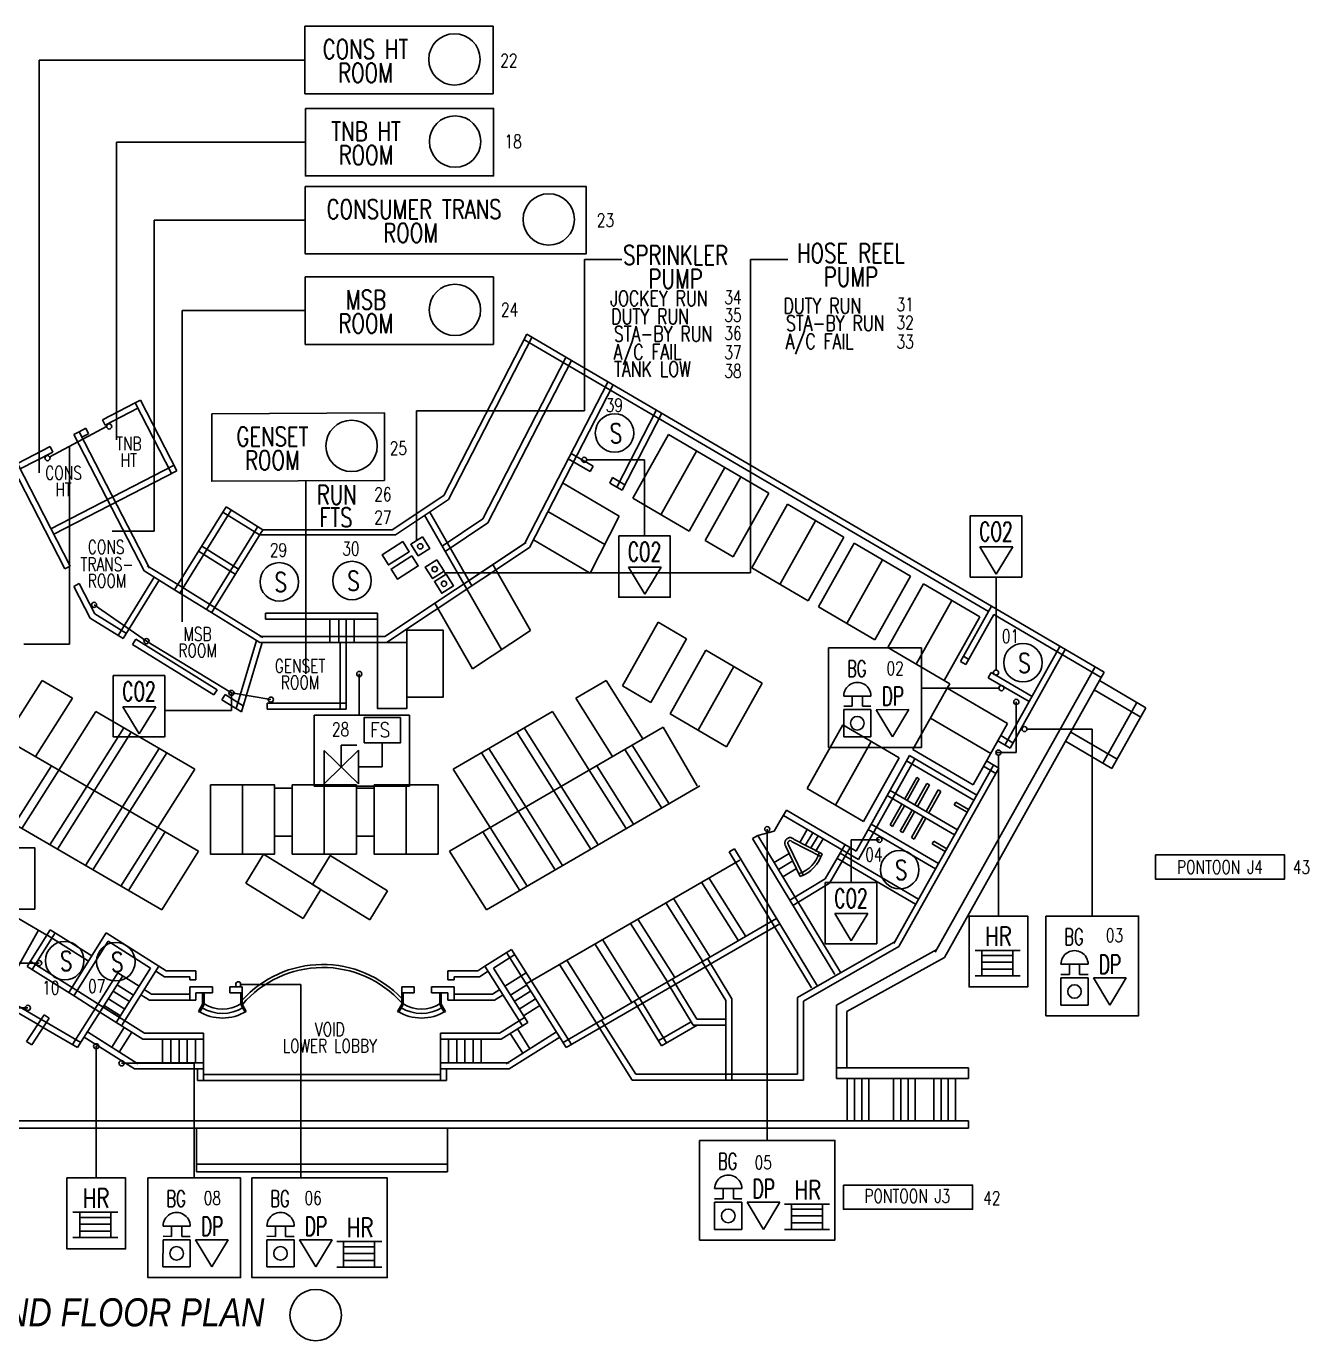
# Model space of a CAD drawing. Extents: x -2888 to 8486, y -2377 to 1555.
# Drawn here: x 6242.1 to 6391.9, y -12.5 to 141 of the extents above; entities that cross this region are included whole.
import ezdxf
from ezdxf.enums import TextEntityAlignment as Align

# ---------------------------------------------------------------- set-up
doc = ezdxf.new("R2010")
doc.units = 0
doc.layers.get('0').update_dxf_attribs({"linetype": 'CONTINUOUS'})
for name, color, linetype in [('BUILD', 8, 'CONTINUOUS'), ('FAPOINT', 1, 'CONTINUOUS'), ('FF_GRID_LINE', 8, 'CONTINUOUS'), ('MIMIC_SIZE', 7, 'CONTINUOUS'), ('TEXT', 8, 'CONTINUOUS')]:
    doc.layers.add(name, color=color, linetype=linetype)
doc.styles.add('ARIAL_NARROW_ITALIC', font='ARIALNI.TTF')
doc.styles.add('BADAI', font='romans.shx', dxfattribs={"width": 0.65})
doc.styles.add('PLOT02__REVB$0$NARROW', font='SIMPLEX', dxfattribs={"width": 0.75})
doc.styles.add('ROMANS', font='ROMANS.SHX', dxfattribs={"width": 0.8})

msp = doc.modelspace()

# ---------------------------------------------------------------- linework, layer by layer
at = {"color": 1}
for p, q in [((6353.484, 80.207), (6357.302, 80.217)), ((6355.389, 77.031), (6353.484, 80.207)), ((6357.302, 80.217), (6355.389, 77.031)), ((6312.424, 77.848), (6316.242, 77.858)), ((6314.33, 74.672), (6312.424, 77.848)), ((6316.242, 77.858), (6314.33, 74.672)), ((6253.367, 61.535), (6257.185, 61.546)), ((6255.273, 58.359), (6253.367, 61.535)), ((6257.185, 61.546), (6255.273, 58.359)), ((6338.559, 61.598), (6337.564, 61.599)), ((6340.747, 62.788), (6337.566, 62.792)), ((6338.56, 62.791), (6338.559, 61.598)), ((6339.753, 62.789), (6339.752, 61.596)), ((6340.746, 61.595), (6339.752, 61.596)), ((6337.561, 58.019), (6337.564, 61.201)), ((6337.564, 61.201), (6340.746, 61.198)), ((6340.746, 61.198), (6340.742, 58.016)), ((6341.358, 61.196), (6345.176, 61.206)), ((6343.264, 58.019), (6341.358, 61.196)), ((6345.176, 61.206), (6343.264, 58.019)), ((6278.868, 57.058), (6280.666, 57.058)), ((6278.868, 54.496), (6278.868, 57.058)), ((6283.656, 54.505), (6283.656, 57.321)), ((6276.879, 52.541), (6280.866, 56.461)), ((6280.866, 52.541), (6276.879, 56.441)), ((6276.879, 56.441), (6276.879, 52.541)), ((6280.866, 56.461), (6280.866, 52.541)), ((6280.866, 54.505), (6283.656, 54.505)), ((6336.545, 37.368), (6340.363, 37.378)), ((6338.45, 34.192), (6336.545, 37.368)), ((6340.363, 37.378), (6338.45, 34.192)), ((6366.118, 31.453), (6362.936, 31.456)), ((6363.931, 31.455), (6363.929, 30.262)), ((6365.124, 31.454), (6365.122, 30.261)), ((6362.931, 26.684), (6362.935, 29.865)), ((6363.929, 30.262), (6362.935, 30.263)), ((6362.935, 29.865), (6366.116, 29.862)), ((6366.117, 30.26), (6365.122, 30.261)), ((6366.116, 29.862), (6366.113, 26.68)), ((6366.729, 29.86), (6370.546, 29.87)), ((6368.634, 26.684), (6366.729, 29.86)), ((6370.546, 29.87), (6368.634, 26.684)), ((6325.666, 5.239), (6322.485, 5.243)), ((6323.479, 5.242), (6323.478, 4.049)), ((6324.672, 5.24), (6324.671, 4.047)), ((6322.48, 0.471), (6322.483, 3.652)), ((6323.478, 4.049), (6322.483, 4.05)), ((6322.483, 3.652), (6325.664, 3.649)), ((6325.665, 4.046), (6324.671, 4.047)), ((6325.664, 3.649), (6325.661, 0.467)), ((6326.277, 3.647), (6330.095, 3.657)), ((6328.182, 0.471), (6326.277, 3.647)), ((6330.095, 3.657), (6328.182, 0.471)), ((6261.226, 0.86), (6258.044, 0.864)), ((6259.039, 0.863), (6259.037, -0.331)), ((6260.232, 0.861), (6260.231, -0.332)), ((6273.361, 0.86), (6270.179, 0.864)), ((6271.173, 0.863), (6271.172, -0.331)), ((6272.366, 0.861), (6272.365, -0.332)), ((6258.039, -3.909), (6258.043, -0.727)), ((6259.037, -0.331), (6258.043, -0.329)), ((6258.043, -0.727), (6261.224, -0.731)), ((6261.225, -0.333), (6260.231, -0.332)), ((6261.224, -0.731), (6261.221, -3.912)), ((6261.837, -0.732), (6265.655, -0.722)), ((6263.742, -3.909), (6261.837, -0.732)), ((6265.655, -0.722), (6263.742, -3.909)), ((6270.174, -3.909), (6270.178, -0.727)), ((6271.172, -0.331), (6270.178, -0.329)), ((6270.178, -0.727), (6273.359, -0.731)), ((6273.359, -0.333), (6272.365, -0.332)), ((6273.359, -0.731), (6273.356, -3.912)), ((6273.971, -0.732), (6277.789, -0.722)), ((6275.877, -3.909), (6273.971, -0.732)), ((6277.789, -0.722), (6275.877, -3.909))]:
    msp.add_line(p, q, dxfattribs=at)
for points in [[(6335.806, 68.42), (6346.633, 68.42), (6346.633, 56.78), (6335.806, 56.78)], [(6275.72, 60.554), (6286.835, 60.554), (6286.835, 52.27), (6275.72, 52.27)], [(6281.528, 57.321), (6281.528, 60.268), (6285.783, 60.268), (6285.783, 57.321)], [(6352.213, 37.085), (6359.071, 37.085), (6359.071, 28.801), (6352.213, 28.801)], [(6361.177, 37.085), (6372.003, 37.085), (6372.003, 25.444), (6361.177, 25.444)], [(6320.725, 10.872), (6336.546, 10.872), (6336.546, -0.769), (6320.725, -0.769)], [(6246.809, 6.492), (6253.666, 6.492), (6253.666, -1.792), (6246.809, -1.792)], [(6256.285, 6.492), (6267.111, 6.492), (6267.111, -5.148), (6256.285, -5.148)], [(6268.419, 6.492), (6284.24, 6.492), (6284.24, -5.148), (6268.419, -5.148)]]:
    msp.add_lwpolyline(points, close=True, dxfattribs=at)
at = {"color": 1, "linetype": 'BYBLOCK'}
for centre, radius in [((6292.088, 137.168), 3), ((6292.156, 127.566), 3), ((6303.109, 118.462), 3), ((6292.135, 107.892), 3), ((6310.794, 93.515), 2.25), ((6251.753, 94.283), 0.299), ((6280.075, 92.006), 3), ((6244.549, 90.576), 0.299), ((6307.249, 90.382), 0.299), ((6271.626, 76.123), 2.25), ((6280.121, 76.277), 2.25), ((6249.984, 73.446), 0.299), ((6256.111, 69.203), 0.299), ((6358.501, 66.688), 2.25), ((6280.973, 65.364), 0.299), ((6355.355, 65.522), 0.299), ((6266.039, 63.149), 0.299), ((6355.981, 63.712), 0.299), ((6270.645, 62.372), 0.299), ((6357.729, 62.107), 0.299), ((6358.682, 58.933), 0.299), ((6355.642, 56.178), 0.299), ((6328.635, 47.238), 0.299), ((6341.727, 45.996), 0.299), ((6344.106, 42.504), 2.25), ((6246.557, 31.87), 2.25), ((6252.528, 31.749), 2.25), ((6243.573, 31.586), 0.299), ((6266.831, 29.108), 0.299), ((6242.254, 26.357), 0.299), ((6250.237, 21.874), 0.299), ((6253.196, 19.882), 0.299), ((6275.877, -9.524), 3)]:
    msp.add_circle(centre, radius, dxfattribs=at)
at = {"color": 1}
for centre in [(6339.153, 59.609), (6364.524, 28.273), (6324.072, 2.06), (6259.632, -2.32), (6271.767, -2.32)]:
    msp.add_circle(centre, 0.795, dxfattribs=at)
for centre in [(6339.157, 62.79), (6364.527, 31.454), (6324.075, 5.241), (6259.635, 0.862), (6271.77, 0.862)]:
    msp.add_arc(centre, 1.591, 359.93967, 179.93967, dxfattribs=at)
at = {"layer": 'FAPOINT', "color": 1, "linetype": 'BYBLOCK'}
for p, q in [((6352.929, 33.078), (6358.187, 33.078)), ((6353.711, 30.107), (6353.711, 33.078)), ((6353.711, 32.468), (6357.337, 32.468)), ((6357.337, 30.107), (6357.337, 33.078)), ((6353.711, 31.702), (6357.337, 31.702)), ((6353.711, 30.874), (6357.337, 30.874)), ((6352.929, 30.107), (6358.187, 30.107)), ((6330.665, 3.436), (6335.923, 3.436)), ((6331.448, 0.466), (6331.448, 3.436)), ((6335.073, 0.466), (6335.073, 3.436)), ((6247.524, 2.485), (6252.782, 2.485)), ((6248.306, -0.485), (6248.306, 2.485)), ((6248.306, 1.876), (6251.932, 1.876)), ((6251.932, -0.485), (6251.932, 2.485)), ((6331.448, 2.827), (6335.073, 2.827)), ((6331.448, 2.061), (6335.073, 2.061)), ((6248.306, 1.11), (6251.932, 1.11)), ((6248.306, 0.281), (6251.932, 0.281)), ((6330.665, 0.466), (6335.923, 0.466)), ((6331.448, 1.232), (6335.073, 1.232)), ((6247.524, -0.485), (6252.782, -0.485)), ((6278.36, -0.943), (6283.618, -0.943)), ((6279.142, -3.913), (6279.142, -0.943)), ((6282.768, -3.913), (6282.768, -0.943)), ((6279.142, -1.552), (6282.768, -1.552)), ((6279.142, -2.318), (6282.768, -2.318)), ((6278.36, -3.913), (6283.618, -3.913)), ((6279.142, -3.147), (6282.768, -3.147))]:
    msp.add_line(p, q, dxfattribs=at)
at = {"layer": 'FF_GRID_LINE', "color": 1}
for p, q in [((6340.742, 58.016), (6337.561, 58.019)), ((6366.113, 26.68), (6362.931, 26.684)), ((6325.661, 0.467), (6322.48, 0.471)), ((6261.221, -3.912), (6258.039, -3.909)), ((6273.356, -3.912), (6270.174, -3.909))]:
    msp.add_line(p, q, dxfattribs=at)
at = {"layer": 'MIMIC_SIZE', "color": 1}
for p, q in [((6243.576, 137.091), (6243.576, 88.853)), ((6243.576, 137.091), (6274.613, 137.091)), ((6252.601, 127.49), (6252.601, 92.719)), ((6252.601, 127.49), (6274.68, 127.49)), ((6257.008, 82.037), (6257.008, 118.385)), ((6257.008, 118.385), (6274.659, 118.385)), ((6307.28, 96.098), (6307.28, 113.787)), ((6307.28, 113.787), (6311.633, 113.787)), ((6326.687, 77.18), (6326.687, 113.787)), ((6326.687, 113.787), (6331.04, 113.787)), ((6260.262, 71.468), (6260.262, 107.816)), ((6260.262, 107.816), (6274.659, 107.816)), ((6287.666, 80.954), (6287.666, 96.098)), ((6287.666, 96.098), (6307.28, 96.098)), ((6251.454, 94.283), (6244.812, 90.717)), ((6247.122, 91.957), (6247.122, 68.854)), ((6307.548, 90.382), (6314.295, 90.382)), ((6314.295, 81.496), (6314.295, 90.382)), ((6274.731, 65.378), (6274.731, 87.887)), ((6257.008, 82.037), (6252.097, 82.037)), ((6326.687, 77.18), (6290.886, 77.18)), ((6355.355, 65.821), (6355.355, 76.69)), ((6256.111, 69.203), (6249.984, 73.446)), ((6266.039, 63.149), (6256.111, 69.203)), ((6247.122, 68.854), (6241.784, 68.854)), ((6280.973, 65.364), (6280.973, 60.554)), ((6270.645, 62.372), (6266.039, 63.149)), ((6266.039, 63.149), (6266.039, 61.086)), ((6355.682, 63.712), (6346.633, 63.712)), ((6357.729, 62.107), (6357.729, 56.178)), ((6266.039, 61.086), (6258.243, 61.086)), ((6358.981, 58.933), (6366.59, 58.933)), ((6366.59, 58.933), (6366.59, 37.085)), ((6357.729, 56.178), (6355.39, 56.178)), ((6355.642, 55.879), (6355.642, 37.085)), ((6328.635, 47.238), (6328.635, 10.872)), ((6341.727, 45.996), (6338.416, 45.996)), ((6338.416, 45.996), (6338.416, 41.016)), ((6243.573, 31.586), (6240.056, 31.586)), ((6267.13, 29.108), (6274.16, 29.108)), ((6274.16, 29.108), (6274.16, 6.492)), ((6242.254, 26.357), (6235.606, 26.357)), ((6250.237, 21.874), (6250.237, 6.492)), ((6253.196, 19.882), (6261.698, 19.882)), ((6261.698, 19.939), (6261.698, 6.492))]:
    msp.add_line(p, q, dxfattribs=at)
at = {"layer": 'MIMIC_SIZE', "color": 0}
for p, q in [((6300.527, 105.057), (6290.835, 86.223)), ((6301.156, 104.734), (6291.38, 85.736)), ((6354.476, 72.662), (6300.202, 104.427)), ((6305.746, 102.003), (6300.527, 105.057)), ((6305.117, 102.327), (6295.424, 83.492)), ((6305.746, 102.003), (6295.97, 83.005)), ((6354.833, 73.273), (6305.746, 102.003)), ((6309.997, 99.47), (6300.305, 80.636)), ((6310.626, 99.146), (6300.85, 80.149)), ((6250.967, 95.066), (6254.791, 97.034)), ((6254.791, 97.034), (6255.42, 97.358)), ((6259.033, 88.791), (6254.791, 97.034)), ((6259.662, 89.115), (6255.42, 97.358)), ((6255.115, 96.405), (6251.29, 94.437)), ((6315.667, 96.152), (6311.055, 87.189)), ((6316.297, 95.828), (6311.667, 86.831)), ((6247.624, 93.346), (6248.254, 93.67)), ((6248.254, 93.67), (6249.025, 94.067)), ((6256.451, 77.741), (6248.254, 93.67)), ((6249.025, 94.067), (6249.349, 93.437)), ((6250.967, 95.066), (6251.29, 94.437)), ((6255.822, 77.417), (6247.624, 93.346)), ((6249.349, 93.437), (6248.578, 93.04)), ((6312.918, 85.901), (6317.083, 93.339)), ((6323.663, 89.488), (6317.083, 93.339)), ((6241.033, 89.954), (6244.857, 91.922)), ((6245.181, 91.293), (6241.357, 89.324)), ((6244.857, 91.922), (6245.181, 91.293)), ((6308.283, 89.631), (6305.709, 91.138)), ((6316.208, 83.976), (6320.373, 91.413)), ((6246.567, 77.654), (6240.404, 89.63)), ((6247.196, 77.978), (6241.033, 89.954)), ((6244.951, 82.34), (6259.338, 89.744)), ((6245.275, 81.711), (6259.662, 89.115)), ((6307.958, 89.001), (6305.385, 90.507)), ((6308.283, 89.631), (6307.958, 89.001)), ((6319.498, 82.05), (6323.663, 89.488)), ((6328.818, 86.471), (6323.663, 89.488)), ((6311.35, 83.808), (6304.728, 87.684)), ((6310.55, 88.305), (6310.225, 87.674)), ((6311.667, 86.831), (6310.225, 87.674)), ((6311.991, 87.461), (6310.55, 88.305)), ((6321.363, 80.958), (6325.528, 88.396)), ((6290.835, 86.223), (6284.813, 82.211)), ((6324.653, 79.033), (6328.818, 86.471)), ((6265.408, 84.886), (6259.399, 75.198)), ((6266.01, 84.513), (6260.001, 74.825)), ((6269.72, 82.211), (6265.408, 84.886)), ((6291.38, 85.736), (6285.205, 81.622)), ((6319.498, 82.05), (6312.918, 85.901)), ((6326.826, 77.761), (6330.991, 85.199)), ((6337.571, 81.348), (6330.991, 85.199)), ((6269.327, 81.622), (6265.035, 84.284)), ((6288.58, 83.929), (6293.525, 75.268)), ((6289.195, 84.28), (6294.115, 75.661)), ((6295.424, 83.492), (6290.647, 80.309)), ((6295.97, 83.005), (6290.999, 79.693)), ((6309.639, 80.482), (6303.016, 84.358)), ((6311.35, 83.808), (6307.928, 77.156)), ((6330.116, 75.835), (6334.281, 83.273)), ((6269.119, 82.584), (6263.11, 72.897)), ((6269.72, 82.211), (6263.711, 72.524)), ((6285.205, 81.622), (6269.327, 81.622)), ((6284.813, 82.211), (6269.72, 82.211)), ((6266.878, 77.629), (6262.566, 80.304)), ((6300.458, 80.738), (6283.944, 69.735)), ((6300.85, 80.149), (6284.158, 69.027)), ((6300.305, 80.636), (6293.763, 76.277)), ((6307.928, 77.156), (6301.305, 81.032)), ((6324.653, 79.033), (6321.363, 80.958)), ((6333.406, 73.91), (6337.571, 81.348)), ((6334.632, 73.192), (6338.797, 80.63)), ((6345.377, 76.779), (6338.797, 80.63)), ((6266.485, 77.04), (6262.193, 79.702)), ((6337.922, 71.267), (6342.087, 78.705)), ((6246.567, 77.654), (6247.196, 77.978)), ((6259.399, 75.198), (6255.822, 77.417)), ((6259.772, 75.8), (6256.195, 78.019)), ((6296.569, 78.146), (6300.957, 70.458)), ((6333.406, 73.91), (6326.826, 77.761)), ((6341.212, 69.341), (6345.377, 76.779)), ((6247.623, 75.602), (6248.252, 75.926)), ((6249.531, 71.894), (6247.623, 75.602)), ((6250.071, 72.392), (6248.252, 75.926)), ((6257.009, 76.681), (6252.787, 69.874)), ((6257.61, 76.308), (6253.388, 69.501)), ((6264.084, 73.125), (6259.772, 75.8)), ((6293.19, 75.895), (6297.578, 68.207)), ((6342.728, 68.454), (6346.894, 75.892)), ((6353.474, 72.04), (6346.894, 75.892)), ((6263.691, 72.536), (6259.399, 75.198)), ((6346.018, 66.528), (6350.184, 73.966)), ((6250.071, 72.392), (6253.761, 70.103)), ((6263.691, 72.536), (6269.347, 69.027)), ((6264.064, 73.137), (6269.72, 69.629)), ((6270.013, 72.472), (6283.084, 72.472)), ((6270.013, 72.472), (6270.013, 71.764)), ((6283.084, 72.472), (6283.084, 69.027)), ((6289.811, 73.644), (6294.199, 65.956)), ((6341.212, 69.341), (6334.632, 73.192)), ((6351.217, 66.816), (6354.833, 73.273)), ((6351.828, 66.459), (6355.098, 72.298)), ((6354.833, 73.273), (6367.997, 65.569)), ((6355.098, 72.298), (6367.651, 64.951)), ((6249.531, 71.894), (6253.388, 69.501)), ((6270.013, 71.764), (6283.084, 71.764)), ((6277.535, 71.764), (6277.535, 69.027)), ((6278.581, 71.764), (6278.581, 69.027)), ((6279.426, 71.764), (6279.426, 69.027)), ((6280.372, 71.764), (6280.372, 69.027)), ((6311.736, 63.967), (6315.901, 71.405)), ((6319.191, 69.479), (6315.901, 71.405)), ((6349.308, 64.603), (6353.474, 72.04)), ((6254.856, 69.423), (6254.483, 68.822)), ((6254.856, 69.423), (6264.356, 63.531)), ((6268.967, 69.263), (6266.573, 61.322)), ((6269.347, 69.735), (6283.944, 69.735)), ((6300.957, 70.458), (6294.199, 65.956)), ((6315.026, 62.042), (6319.191, 69.479)), ((6254.483, 68.822), (6263.983, 62.929)), ((6269.645, 69.059), (6267.196, 60.936)), ((6269.347, 69.027), (6284.158, 69.027)), ((6278.719, 69.027), (6278.719, 61.26)), ((6279.426, 69.027), (6279.426, 61.26)), ((6317.283, 60.721), (6321.448, 68.159)), ((6328.028, 64.307), (6321.448, 68.159)), ((6349.948, 64.228), (6342.728, 68.454)), ((6356.383, 57.065), (6362.83, 68.577)), ((6356.994, 56.707), (6363.448, 68.231)), ((6320.573, 58.795), (6324.738, 66.233)), ((6348.256, 32.854), (6366.928, 66.194)), ((6351.217, 66.816), (6351.828, 66.459)), ((6351.563, 67.434), (6352.174, 67.076)), ((6239.595, 57.777), (6243.907, 64.615)), ((6243.907, 64.615), (6247.452, 62.559)), ((6309.803, 64.615), (6306.258, 62.559)), ((6314.115, 57.777), (6309.803, 64.615)), ((6349.337, 32.248), (6367.997, 65.569)), ((6354.455, 64.921), (6354.801, 65.539)), ((6354.455, 64.921), (6359.221, 62.132)), ((6354.801, 65.539), (6359.578, 62.743)), ((6367.447, 64.585), (6372.866, 61.414)), ((6264.356, 63.531), (6263.983, 62.929)), ((6315.026, 62.042), (6311.736, 63.967)), ((6323.863, 56.87), (6328.028, 64.307)), ((6349.667, 63.717), (6345.643, 56.532)), ((6349.948, 64.228), (6349.667, 63.717)), ((6349.667, 63.717), (6356.714, 59.593)), ((6366.821, 63.516), (6372.26, 60.333)), ((6243.14, 55.721), (6247.452, 62.559)), ((6265.294, 62.949), (6264.921, 62.347)), ((6264.921, 62.347), (6267.196, 60.936)), ((6265.294, 62.949), (6267.408, 61.638)), ((6279.426, 61.968), (6270.192, 61.968)), ((6270.192, 61.26), (6270.192, 61.968)), ((6310.57, 55.721), (6306.258, 62.559)), ((6367.833, 54.962), (6371.796, 62.039)), ((6245.868, 54.138), (6250.181, 60.976)), ((6250.181, 60.976), (6261.753, 54.264)), ((6279.426, 61.26), (6270.192, 61.26)), ((6303.529, 60.976), (6291.957, 54.264)), ((6307.842, 54.138), (6303.529, 60.976)), ((6323.863, 56.87), (6317.283, 60.721)), ((6347.699, 60.203), (6354.746, 56.079)), ((6368.902, 54.336), (6372.866, 61.414)), ((6237.249, 59.138), (6262.201, 44.664)), ((6249.145, 52.237), (6253.457, 59.076)), ((6250.016, 51.732), (6254.329, 58.57)), ((6316.461, 59.138), (6291.509, 44.664)), ((6303.694, 51.732), (6299.381, 58.57)), ((6304.565, 52.237), (6300.253, 59.076)), ((6316.461, 59.138), (6320.428, 52.299)), ((6333.309, 51.971), (6337.474, 59.408)), ((6344.054, 55.557), (6337.474, 59.408)), ((6356.714, 59.593), (6352.69, 52.408)), ((6364.109, 58.577), (6369.507, 55.417)), ((6317.173, 50.211), (6312.861, 57.049)), ((6336.599, 50.045), (6340.764, 57.483)), ((6355.565, 57.543), (6356.994, 56.707)), ((6355.911, 58.161), (6357.34, 57.325)), ((6363.483, 57.508), (6368.902, 54.336)), ((6253.293, 49.831), (6257.605, 56.67)), ((6254.164, 49.326), (6258.476, 56.164)), ((6299.546, 49.326), (6295.234, 56.164)), ((6300.417, 49.831), (6296.105, 56.67)), ((6316.302, 49.705), (6311.989, 56.544)), ((6339.023, 44.683), (6345.264, 55.827)), ((6339.288, 43.708), (6345.875, 55.469)), ((6339.889, 48.119), (6344.054, 55.557)), ((6345.264, 55.827), (6353.127, 51.224)), ((6345.643, 56.532), (6352.69, 52.408)), ((6240.685, 47.805), (6244.997, 54.643)), ((6241.556, 47.299), (6245.868, 54.138)), ((6257.44, 47.426), (6261.753, 54.264)), ((6296.27, 47.426), (6291.957, 54.264)), ((6312.154, 47.299), (6307.842, 54.138)), ((6313.025, 47.805), (6308.713, 54.643)), ((6343.401, 33.885), (6355.074, 54.727)), ((6344.019, 33.539), (6355.685, 54.37)), ((6344.918, 55.209), (6352.77, 50.614)), ((6353.91, 54.588), (6355.339, 53.752)), ((6354.256, 55.206), (6355.685, 54.37)), ((6232.937, 52.299), (6257.889, 37.826)), ((6244.832, 45.399), (6249.145, 52.237)), ((6320.773, 52.299), (6295.821, 37.826)), ((6308.878, 45.399), (6304.565, 52.237)), ((6344.688, 50.778), (6346.09, 53.282)), ((6344.993, 50.599), (6346.396, 53.103)), ((6345.889, 50.075), (6347.292, 52.579)), ((6346.09, 53.282), (6346.396, 53.103)), ((6346.195, 49.896), (6347.597, 52.4)), ((6347.292, 52.579), (6347.597, 52.4)), ((6245.704, 44.894), (6250.016, 51.732)), ((6271.07, 52.034), (6273.137, 52.034)), ((6280.633, 52.034), (6282.7, 52.034)), ((6308.006, 44.894), (6303.694, 51.732)), ((6339.889, 48.119), (6333.309, 51.971)), ((6342.646, 51.153), (6350.498, 46.557)), ((6342.992, 51.77), (6350.856, 47.168)), ((6347.2, 49.308), (6348.602, 51.812)), ((6347.505, 49.129), (6348.908, 51.633)), ((6348.602, 51.812), (6348.908, 51.633)), ((6248.98, 42.993), (6253.293, 49.831)), ((6249.852, 42.488), (6254.164, 49.326)), ((6303.858, 42.488), (6299.546, 49.326)), ((6304.73, 42.993), (6300.417, 49.831)), ((6330.881, 49.448), (6330.079, 48.078)), ((6339.023, 44.683), (6330.881, 49.448)), ((6342.977, 47.723), (6344.342, 50.16)), ((6343.282, 47.544), (6344.647, 49.981)), ((6344.178, 47.02), (6345.543, 49.457)), ((6344.484, 46.841), (6345.849, 49.278)), ((6350.479, 50.096), (6350.652, 50.405)), ((6350.479, 50.096), (6351.986, 49.214)), ((6350.652, 50.405), (6352.159, 49.523)), ((6330.079, 48.078), (6329.451, 47.005)), ((6339.288, 43.708), (6330.523, 48.838)), ((6340.781, 47.823), (6348.645, 43.22)), ((6342.977, 47.723), (6343.282, 47.544)), ((6345.489, 46.253), (6346.854, 48.69)), ((6345.794, 46.074), (6347.159, 48.511)), ((6244.467, 34.863), (6224.221, 46.607)), ((6253.128, 40.587), (6257.44, 47.426)), ((6253.999, 40.082), (6258.312, 46.92)), ((6271.07, 46.399), (6273.137, 46.399)), ((6280.633, 46.399), (6282.7, 46.399)), ((6299.711, 40.082), (6295.398, 46.92)), ((6300.582, 40.587), (6296.27, 47.426)), ((6326.916, 46.137), (6327.534, 46.484)), ((6336.511, 30.262), (6326.916, 46.137)), ((6329.451, 47.005), (6327.534, 46.484)), ((6337.219, 30.459), (6327.534, 46.484)), ((6332.43, 45.697), (6333.312, 47.205)), ((6333.075, 45.319), (6333.958, 46.827)), ((6333.69, 44.959), (6334.573, 46.468)), ((6334.282, 44.612), (6335.165, 46.121)), ((6340.435, 47.205), (6348.287, 42.61)), ((6344.178, 47.02), (6344.484, 46.841)), ((6345.489, 46.253), (6345.794, 46.074)), ((6262.201, 44.664), (6257.889, 37.826)), ((6291.509, 44.664), (6295.821, 37.826)), ((6324.198, 44.579), (6324.815, 44.926)), ((6333.793, 28.704), (6324.198, 44.579)), ((6334.5, 28.902), (6324.815, 44.926)), ((6330.821, 45.221), (6332.494, 41.721)), ((6331.117, 45.422), (6332.813, 41.874)), ((6331.544, 45.751), (6334.872, 44.056)), ((6331.783, 46.026), (6335.032, 44.371)), ((6335.379, 41.435), (6337.725, 45.443)), ((6335.9, 40.924), (6338.336, 45.085)), ((6347.916, 45.52), (6348.089, 45.829)), ((6347.916, 45.52), (6349.424, 44.638)), ((6348.089, 45.829), (6349.596, 44.947)), ((6267.701, 40.94), (6269.772, 44.307)), ((6276.475, 40.185), (6269.772, 44.307)), ((6275.506, 40.782), (6277.577, 44.149)), ((6284.28, 40.027), (6277.577, 44.149)), ((6325.417, 43.634), (6300.465, 29.161)), ((6331.209, 44.409), (6329.435, 43.337)), ((6331.624, 43.542), (6329.93, 42.518)), ((6336.774, 43.836), (6345.962, 38.458)), ((6337.132, 44.446), (6346.32, 39.069)), ((6326.129, 34.708), (6321.817, 41.546)), ((6332.056, 42.637), (6330.447, 41.664)), ((6243.797, 25.02), (6217.296, 40.392)), ((6267.701, 40.94), (6274.404, 36.817)), ((6274.404, 36.817), (6276.475, 40.185)), ((6275.506, 40.782), (6282.209, 36.659)), ((6282.209, 36.659), (6284.28, 40.027)), ((6325.258, 34.202), (6320.945, 41.041)), ((6331.27, 38.933), (6335.379, 41.435)), ((6331.638, 38.328), (6335.9, 40.924)), ((6243.442, 24.408), (6216.761, 39.884)), ((6321.11, 31.796), (6316.797, 38.635)), ((6321.981, 32.302), (6317.669, 39.14)), ((6239.649, 28.562), (6243.51, 35.418)), ((6242.165, 31.211), (6244.861, 35.488)), ((6249.72, 32.424), (6244.861, 35.488)), ((6329.729, 36.796), (6304.777, 22.323)), ((6330.095, 36.19), (6305.155, 21.724)), ((6316.962, 29.39), (6312.65, 36.229)), ((6317.833, 29.896), (6313.521, 36.734)), ((6242.763, 30.834), (6245.46, 35.11)), ((6249.342, 31.825), (6244.484, 34.889)), ((6247.023, 28.147), (6251.414, 35.11)), ((6247.622, 27.77), (6251.635, 34.134)), ((6257.568, 31.229), (6251.414, 35.11)), ((6256.591, 31.008), (6251.635, 34.134)), ((6312.814, 26.984), (6308.502, 33.823)), ((6313.686, 27.49), (6309.373, 34.328)), ((6332.178, 27.571), (6343.667, 34.154)), ((6295.657, 31.229), (6298.762, 33.188)), ((6296.633, 31.008), (6299.14, 32.589)), ((6305.155, 21.724), (6298.164, 32.81)), ((6305.768, 22.079), (6298.762, 33.188)), ((6332.885, 27.161), (6344.019, 33.539)), ((6348.451, 33.173), (6336.703, 26.661)), ((6349.337, 32.248), (6337.942, 25.931)), ((6247.783, 27.669), (6242.165, 31.211)), ((6248.16, 28.267), (6242.542, 31.81)), ((6252.581, 24.649), (6256.591, 31.008)), ((6253.18, 24.272), (6257.568, 31.229)), ((6257.568, 31.229), (6258.407, 30.7)), ((6295.657, 31.229), (6294.818, 30.7)), ((6300.045, 24.272), (6295.657, 31.229)), ((6300.644, 24.649), (6296.633, 31.008)), ((6308.666, 24.579), (6304.354, 31.417)), ((6309.538, 25.084), (6305.225, 31.922)), ((6323.783, 27.215), (6321.039, 31.755)), ((6324.491, 27.412), (6321.651, 32.11)), ((6247.457, 22.079), (6252.747, 30.468)), ((6248.07, 21.724), (6253.346, 30.09)), ((6255.254, 28.887), (6252.747, 30.468)), ((6257.19, 30.631), (6258.202, 29.992)), ((6258.202, 29.992), (6261.183, 29.992)), ((6258.407, 30.7), (6261.891, 30.7)), ((6261.183, 29.992), (6261.183, 29.617)), ((6261.183, 29.617), (6261.891, 29.617)), ((6261.891, 30.7), (6261.891, 29.617)), ((6294.818, 30.7), (6291.334, 30.7)), ((6291.334, 30.7), (6291.334, 29.617)), ((6292.041, 29.617), (6291.334, 29.617)), ((6295.022, 29.992), (6292.041, 29.992)), ((6292.041, 29.992), (6292.041, 29.617)), ((6296.035, 30.631), (6295.022, 29.992)), ((6297.971, 28.887), (6300.477, 30.468)), ((6319.989, 24.325), (6316.936, 29.376)), ((6320.388, 25.033), (6317.549, 29.731)), ((6250.072, 26.225), (6247.783, 27.669)), ((6251.048, 26.446), (6248.16, 28.267)), ((6254.141, 27.122), (6252.233, 28.325)), ((6254.586, 27.829), (6252.678, 29.032)), ((6255.463, 27.892), (6256.475, 27.253)), ((6255.84, 28.49), (6256.68, 27.961)), ((6256.68, 27.961), (6261.183, 27.961)), ((6261.183, 28.828), (6261.183, 27.253)), ((6261.183, 28.828), (6263.833, 28.828)), ((6261.891, 28.12), (6261.891, 27.253)), ((6261.891, 28.12), (6263.833, 28.12)), ((6262.673, 28.12), (6262.673, 26.804)), ((6262.85, 28.12), (6262.85, 26.758)), ((6263.833, 28.828), (6263.833, 28.12)), ((6267.298, 28.828), (6265.853, 28.828)), ((6265.853, 28.828), (6265.853, 28.12)), ((6267.298, 28.12), (6265.853, 28.12)), ((6267.121, 28.12), (6267.121, 26.758)), ((6267.298, 28.828), (6267.298, 27.253)), ((6267.298, 28.12), (6267.298, 26.804)), ((6285.926, 28.828), (6285.926, 27.253)), ((6285.926, 28.828), (6287.372, 28.828)), ((6285.926, 28.12), (6287.372, 28.12)), ((6285.926, 28.12), (6285.926, 26.804)), ((6286.103, 28.12), (6286.103, 26.758)), ((6287.372, 28.828), (6287.372, 28.12)), ((6292.041, 28.828), (6289.391, 28.828)), ((6289.391, 28.828), (6289.391, 28.12)), ((6291.334, 28.12), (6289.391, 28.12)), ((6290.375, 28.12), (6290.375, 26.758)), ((6290.552, 28.12), (6290.552, 26.804)), ((6291.334, 28.12), (6291.334, 27.253)), ((6292.041, 28.828), (6292.041, 27.253)), ((6296.545, 27.961), (6292.041, 27.961)), ((6297.384, 28.49), (6296.545, 27.961)), ((6297.762, 27.892), (6296.75, 27.253)), ((6298.638, 27.829), (6300.546, 29.032)), ((6299.084, 27.122), (6300.992, 28.325)), ((6255.68, 22.695), (6249.618, 26.517)), ((6255.884, 23.403), (6249.996, 27.116)), ((6252.884, 25.295), (6249.996, 27.116)), ((6250.072, 26.225), (6250.449, 26.824)), ((6250.67, 25.847), (6251.048, 26.446)), ((6253.065, 25.416), (6251.157, 26.619)), ((6253.575, 26.225), (6251.667, 27.428)), ((6256.475, 27.253), (6261.891, 27.253)), ((6262.673, 26.804), (6262.196, 25.95)), ((6262.85, 26.758), (6262.35, 25.864)), ((6267.121, 26.758), (6267.621, 25.864)), ((6267.298, 26.804), (6267.776, 25.95)), ((6285.926, 26.804), (6285.449, 25.95)), ((6286.103, 26.758), (6285.604, 25.864)), ((6290.375, 26.758), (6290.875, 25.864)), ((6290.552, 26.804), (6291.029, 25.95)), ((6296.75, 27.253), (6291.334, 27.253)), ((6299.65, 26.225), (6301.558, 27.428)), ((6300.16, 25.416), (6302.068, 26.619)), ((6302.554, 25.847), (6302.177, 26.446)), ((6303.153, 26.225), (6302.776, 26.824)), ((6316.266, 21.913), (6313.1, 27.15)), ((6316.878, 22.268), (6313.713, 27.506)), ((6323.783, 17.92), (6323.783, 27.215)), ((6324.491, 17.92), (6324.491, 27.412)), ((6332.178, 18.627), (6332.178, 27.571)), ((6332.885, 17.92), (6332.885, 27.161)), ((6336.703, 26.661), (6336.703, 18.111)), ((6242.108, 22.443), (6244.149, 25.558)), ((6242.7, 22.055), (6244.741, 25.17)), ((6243.763, 25.04), (6248.448, 22.323)), ((6244.149, 25.558), (6244.741, 25.17)), ((6297.341, 23.403), (6300.266, 25.248)), ((6297.545, 22.695), (6300.644, 24.649)), ((6312.87, 17.92), (6308.67, 24.58)), ((6313.26, 18.627), (6309.282, 24.936)), ((6319.736, 24.744), (6315.9, 22.519)), ((6323.783, 25.033), (6320.388, 25.033)), ((6337.942, 25.931), (6337.942, 19.349)), ((6243.408, 24.427), (6248.07, 21.724)), ((6255.105, 19.829), (6249.217, 23.543)), ((6252.105, 21.721), (6249.217, 23.543)), ((6253.507, 24.065), (6252.051, 21.755)), ((6254.392, 23.508), (6252.935, 21.198)), ((6262.784, 23.403), (6255.884, 23.403)), ((6262.784, 19.231), (6262.784, 23.403)), ((6290.441, 19.231), (6290.441, 23.403)), ((6290.441, 23.403), (6297.341, 23.403)), ((6298.12, 19.829), (6304.008, 23.543)), ((6298.608, 23.365), (6300.064, 21.056)), ((6299.444, 23.893), (6300.9, 21.583)), ((6301.12, 21.721), (6304.008, 23.543)), ((6320.425, 24.325), (6316.266, 21.913)), ((6323.783, 24.325), (6319.989, 24.325)), ((6242.108, 22.443), (6242.7, 22.055)), ((6254.728, 19.231), (6248.839, 22.944)), ((6262.784, 22.695), (6255.68, 22.695)), ((6257.997, 22.695), (6257.997, 19.939)), ((6258.955, 22.695), (6258.955, 19.939)), ((6259.914, 22.695), (6259.914, 19.939)), ((6260.872, 22.695), (6260.872, 19.939)), ((6261.83, 22.695), (6261.83, 19.939)), ((6290.441, 22.695), (6297.545, 22.695)), ((6291.394, 22.695), (6291.394, 19.939)), ((6292.353, 22.695), (6292.353, 19.939)), ((6293.311, 22.695), (6293.311, 19.939)), ((6294.27, 22.695), (6294.27, 19.939)), ((6295.228, 22.695), (6295.228, 19.939)), ((6298.497, 19.231), (6304.386, 22.944)), ((6254.728, 19.939), (6262.784, 19.939)), ((6254.728, 19.231), (6262.784, 19.231)), ((6262.076, 19.231), (6262.076, 17.876)), ((6262.784, 19.231), (6262.784, 17.876)), ((6262.784, 18.583), (6290.441, 18.583)), ((6298.497, 19.939), (6290.441, 19.939)), ((6298.497, 19.231), (6290.441, 19.231)), ((6290.441, 17.876), (6290.441, 19.231)), ((6291.148, 17.876), (6291.148, 19.231)), ((6313.26, 18.627), (6332.178, 18.627)), ((6336.703, 19.349), (6352.141, 19.349)), ((6352.141, 19.349), (6352.141, 18.111)), ((6262.076, 17.876), (6291.148, 17.876)), ((6312.87, 17.92), (6332.885, 17.92)), ((6336.703, 18.111), (6352.141, 18.111)), ((6337.974, 18.111), (6337.974, 13.175)), ((6338.819, 18.111), (6338.819, 13.175)), ((6339.665, 18.111), (6339.665, 13.175)), ((6340.511, 18.111), (6340.511, 13.175)), ((6343.394, 18.111), (6343.394, 13.175)), ((6344.239, 18.111), (6344.239, 13.175)), ((6345.085, 18.111), (6345.085, 13.175)), ((6345.931, 18.111), (6345.931, 13.175)), ((6348.095, 18.111), (6348.095, 13.175)), ((6348.941, 18.111), (6348.941, 13.175)), ((6349.786, 18.111), (6349.786, 13.175)), ((6350.632, 18.111), (6350.632, 13.175)), ((6352.141, 13.175), (6205.299, 13.175)), ((6216.214, 12.29), (6352.141, 12.29)), ((6261.961, 12.29), (6261.961, 7.214)), ((6291.289, 12.29), (6291.289, 7.214)), ((6343.136, 13.175), (6352.141, 13.175)), ((6352.141, 13.175), (6352.141, 12.29)), ((6291.289, 8.099), (6261.961, 8.099)), ((6261.961, 7.214), (6291.289, 7.214))]:
    msp.add_line(p, q, dxfattribs=at)
for points in [[(6274.613, 141.031), (6296.594, 141.031), (6296.594, 133.152), (6274.613, 133.152)], [(6274.68, 131.429), (6296.662, 131.429), (6296.662, 123.55), (6274.68, 123.55)], [(6274.659, 122.325), (6307.461, 122.325), (6307.461, 114.446), (6274.659, 114.446)], [(6274.659, 111.756), (6296.64, 111.756), (6296.64, 103.876), (6274.659, 103.876)], [(6263.74, 95.766), (6283.912, 95.855), (6283.912, 87.976), (6263.74, 87.887)], [(6286.53, 62.663), (6290.79, 62.663), (6290.79, 70.48), (6286.53, 70.48)], [(6283.084, 69.027), (6286.53, 69.027), (6286.53, 61.347), (6283.084, 61.347)], [(6263.573, 52.41), (6267.321, 52.41), (6267.321, 44.323), (6263.573, 44.323)], [(6267.321, 52.41), (6271.07, 52.41), (6271.07, 44.323), (6267.321, 44.323)], [(6273.137, 52.41), (6276.885, 52.41), (6276.885, 44.323), (6273.137, 44.323)], [(6276.885, 52.41), (6280.633, 52.41), (6280.633, 44.323), (6276.885, 44.323)], [(6282.7, 52.41), (6286.449, 52.41), (6286.449, 44.323), (6282.7, 44.323)], [(6286.449, 52.41), (6290.197, 52.41), (6290.197, 44.323), (6286.449, 44.323)]]:
    msp.add_lwpolyline(points, close=True, dxfattribs=at)
at = {"layer": 'MIMIC_SIZE', "color": 1}
for points in [[(6352.35, 83.855), (6358.36, 83.855), (6358.36, 76.69), (6352.35, 76.69)], [(6288.347, 81.386), (6289.205, 80.034), (6287.842, 79.17), (6286.985, 80.522)], [(6311.29, 81.496), (6317.3, 81.496), (6317.3, 74.332), (6311.29, 74.332)], [(6286.063, 80.823), (6286.81, 79.646), (6284.382, 78.106), (6283.635, 79.284)], [(6287.113, 79.167), (6287.86, 77.99), (6285.432, 76.45), (6284.685, 77.627)], [(6290.04, 78.718), (6290.897, 77.366), (6289.535, 76.501), (6288.677, 77.853)], [(6291.12, 77.015), (6291.977, 75.663), (6290.615, 74.798), (6289.757, 76.15)], [(6252.234, 65.184), (6258.243, 65.184), (6258.243, 58.019), (6252.234, 58.019)], [(6237.051, 45.056), (6243.061, 45.056), (6243.061, 37.891), (6237.051, 37.891)], [(6373.97, 44.226), (6389.065, 44.226), (6389.065, 41.406), (6373.97, 41.406)], [(6335.411, 41.016), (6341.421, 41.016), (6341.421, 33.852), (6335.411, 33.852)], [(6337.529, 5.659), (6352.624, 5.659), (6352.624, 2.84), (6337.529, 2.84)]]:
    msp.add_lwpolyline(points, close=True, dxfattribs=at)
for centre in [(6288.095, 80.278), (6289.787, 77.609), (6290.867, 75.906)]:
    msp.add_circle(centre, 0.31, dxfattribs=at)
at = {"layer": 'MIMIC_SIZE', "color": 0}
for centre, radius, start, end in [((6331.302, 45.623), 0.627, 36.62565, 219.92785), ((6331.302, 45.623), 0.273, 27.73309, 227.40463), ((6331.182, 45.519), 3.663, 289.04962, 343.39709), ((6331.182, 45.519), 4.017, 289.04962, 343.39709), ((6276.709, 18.747), 12.685, 43.39404, 137.88993), ((6276.709, 18.747), 12.331, 41.62566, 139.53019), ((6264.986, 30.414), 4.701, 238.94575, 301.05425), ((6264.986, 30.21), 3.993, 237.66451, 302.33549), ((6288.239, 30.414), 4.701, 238.94575, 301.05425), ((6288.239, 30.21), 3.993, 237.66451, 302.33549), ((6264.986, 30.584), 5.409, 238.94575, 301.05425), ((6288.239, 30.584), 5.409, 238.94575, 301.05425)]:
    msp.add_arc(centre, radius, start, end, dxfattribs=at)

# ---------------------------------------------------------------- texts
at = {"color": 0, "linetype": 'BYBLOCK', "style": 'PLOT02__REVB$0$NARROW', "width": 0.75}
for s, height, p in [('CONS HT', 2.2387, (6281.693, 137.238)), ('ROOM', 2.2387, (6281.693, 134.475)), ('TNB HT', 2.2387, (6281.76, 127.636)), ('ROOM', 2.2387, (6281.76, 124.874)), ('CONSUMER TRANS', 2.23866, (6287.369, 118.532)), ('ROOM', 2.2387, (6286.97, 115.769)), ('SPRINKLER', 2.2387, (6317.912, 113.178)), ('HOSE REEL', 2.2387, (6338.4, 113.408)), ('PUMP', 2.2387, (6317.912, 110.416)), ('PUMP', 2.2387, (6338.4, 110.645)), ('MSB', 2.2387, (6281.739, 107.963)), ('JOCKEY RUN', 1.7909, (6315.977, 108.348)), ('DUTY RUN', 1.7909, (6335.074, 107.477)), ('DUTY RUN', 1.7909, (6314.961, 106.233)), ('ROOM', 2.2387, (6281.739, 105.2)), ('STA-BY RUN', 1.7909, (6316.47, 104.201)), ('STA-BY RUN', 1.7909, (6336.582, 105.445)), ('A/C FAIL', 1.7909, (6334.763, 103.33)), ('A/C FAIL', 1.7909, (6314.65, 102.086)), ('TANK LOW', 1.7909, (6315.226, 100.096)), ('GENSET', 2.2387, (6270.82, 91.973)), ('TNB', 1.5671, (6254.042, 91.495)), ('HT', 1.5671, (6254.042, 89.561)), ('ROOM', 2.2387, (6270.82, 89.21)), ('CONS', 1.5671, (6246.421, 88.074)), ('HT', 1.5671, (6246.421, 86.14)), ('RUN', 2.2387, (6278.336, 85.182)), ('FTS', 2.2387, (6278.233, 82.539)), ('CONS', 1.5671, (6251.399, 79.417)), ('TRANS-', 1.5671, (6251.502, 77.395)), ('ROOM', 1.5671, (6251.502, 75.462)), ('MSB', 1.5671, (6262.077, 69.257)), ('ROOM', 1.5671, (6262.077, 67.323)), ('GENSET', 1.5671, (6274.051, 65.525)), ('ROOM', 1.5671, (6274.051, 63.591)), ('PONTOON J4', 1.5671, (6381.511, 42.027)), ('VOID', 1.5671, (6277.524, 23.071)), ('LOWER LOBBY', 1.56706, (6277.524, 21.137)), ('PONTOON J3', 1.5671, (6344.991, 3.597))]:
    msp.add_text(s, height=height, dxfattribs=at).set_placement(p, align=Align.CENTER)
for s, p in [('22', (6297.443, 136.257)), ('18', (6297.941, 126.802)), ('23', (6308.723, 117.596)), ('34', (6323.621, 108.586)), ('31', (6343.733, 107.757)), ('24', (6297.526, 107.145)), ('35', (6323.621, 106.513)), ('36', (6323.621, 104.388)), ('32', (6343.733, 105.632)), ('33', (6343.733, 103.403)), ('37', (6323.621, 102.159)), ('38', (6323.621, 99.981)), ('39', (6309.762, 95.992)), ('25', (6284.536, 90.962)), ('26', (6282.721, 85.571)), ('27', (6282.721, 82.875)), ('29', (6270.529, 79.06)), ('30', (6278.989, 79.226)), ('01', (6356.047, 68.986)), ('02', (6342.566, 65.234)), ('28', (6277.778, 58.114)), ('04', (6340.084, 43.47)), ('43', (6390.023, 42.008)), ('03', (6368.194, 34.049)), ('10', (6243.923, 27.922)), ('07', (6249.289, 28.104)), ('05', (6327.156, 7.506)), ('08', (6262.795, 3.359)), ('06', (6274.573, 3.359)), ('42', (6353.862, 3.359))]:
    msp.add_text(s, height=1.5671, dxfattribs=at).set_placement(p)
at = {"color": 1, "linetype": 'BYBLOCK', "style": 'PLOT02__REVB$0$NARROW', "width": 0.75}
for s, height, p in [('S', 2.255, (6310.235, 92.346)), ('S', 2.255, (6271.067, 74.953)), ('S', 2.255, (6279.562, 75.107)), ('S', 2.255, (6357.942, 65.519)), ('S', 2.255, (6343.547, 41.334)), ('HR', 2.2387, (6354.078, 33.604)), ('S', 2.255, (6245.998, 30.7)), ('S', 2.255, (6251.97, 30.58)), ('HR', 2.2387, (6331.814, 3.963)), ('HR', 2.2387, (6248.673, 3.012)), ('HR', 2.2387, (6279.509, -0.416))]:
    msp.add_text(s, height=height, dxfattribs=at).set_placement(p)
at = {"color": 1, "style": 'ROMANS', "width": 0.85}
msp.add_text('FS', height=1.6959, dxfattribs=at).set_placement((6282.235, 57.988))
at = {"layer": 'BUILD', "color": 0, "linetype": 'BYBLOCK', "style": 'ARIAL_NARROW_ITALIC'}
msp.add_text('LOWER GROUND FLOOR PLAN ', height=3.28125, dxfattribs=at).set_placement((6213.51, -10.847))
at = {"layer": 'TEXT', "color": 1, "style": 'BADAI', "width": 0.65}
for s, height, p in [('CO2', 2.2157, (6353.406, 80.897)), ('CO2', 2.2157, (6312.346, 78.538)), ('BG', 1.9203, (6337.969, 65.032)), ('CO2', 2.2157, (6253.29, 62.225)), ('DP', 2.2157, (6341.991, 61.664)), ('CO2', 2.2157, (6336.467, 38.058)), ('BG', 1.9203, (6363.34, 33.697)), ('DP', 2.2157, (6367.361, 30.328)), ('BG', 1.9203, (6322.888, 7.483)), ('DP', 2.2157, (6326.91, 4.115)), ('BG', 1.9203, (6258.448, 3.104)), ('BG', 1.9203, (6270.582, 3.104)), ('DP', 2.2157, (6262.469, -0.264)), ('DP', 2.2157, (6274.604, -0.264))]:
    msp.add_text(s, height=height, dxfattribs=at).set_placement(p)

doc.saveas('drawing.dxf')
